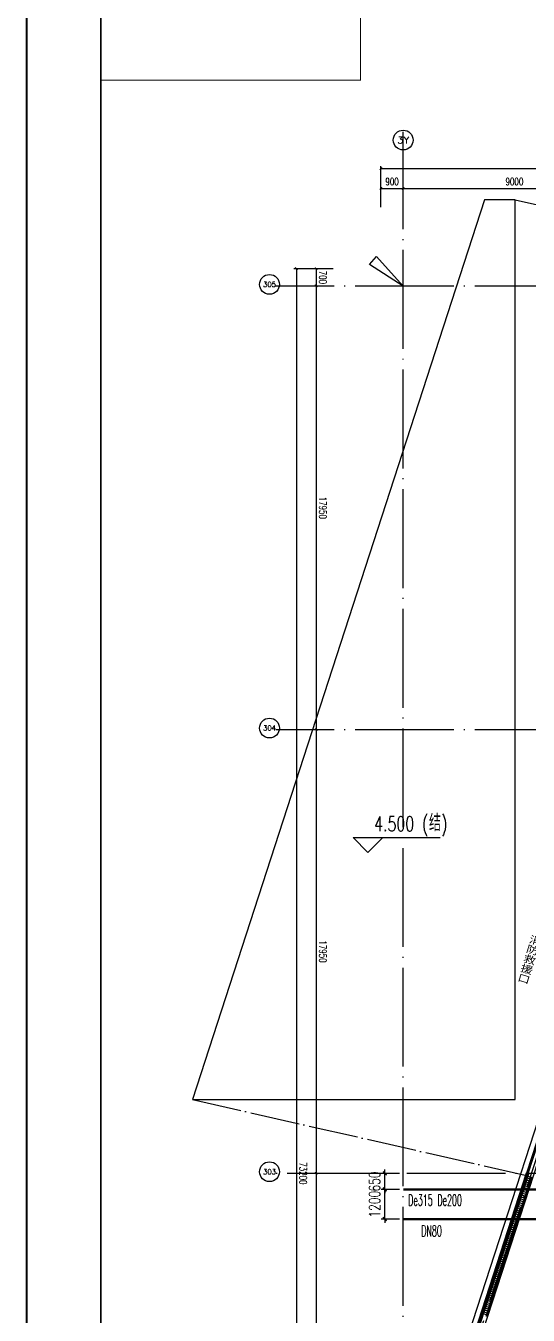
# Model space of a CAD drawing. Extents: x -452079 to 117456, y 3902 to 836955.
# Drawn here: x -328119 to -307797, y 579081 to 631248 of the extents above; entities that cross this region are included whole.
import ezdxf
from ezdxf.enums import TextEntityAlignment as Align

# ---------------------------------------------------------------- set-up
doc = ezdxf.new("R2010")
doc.units = 0
doc.header["$LTSCALE"] = 1000
doc.header["$MEASUREMENT"] = 0
doc.linetypes.add('DOTE', pattern=[2.42, 2, -0.2, 0.02, -0.2])
doc.linetypes.add('DOTE_30', pattern=[0.726, 0.6, -0.06, 0.006, -0.06])
for name, color, linetype in [('0-cxFrame', 155, 'Continuous'), ('99平面图例外参$0$A-HATCH-2', 251, 'Continuous'), ('A-AXIS-D', 1, 'Continuous'), ('A-AXIS-DOTE', 14, 'DOTE'), ('A-LIN-V', 9, 'Continuous'), ('A-SFCE', 30, 'Continuous'), ('A-TEXT', 61, 'Continuous'), ('PUB_TEXT', 7, 'Continuous'), ('qianming', 155, 'Continuous'), ('TEXT_雨水', 4, 'Continuous'), ('TWT_DIM', 3, 'Continuous'), ('WALL', 2, 'Continuous'), ('建-墙-幕', 4, 'Continuous'), ('建-标高', 3, 'Continuous')]:
    doc.layers.add(name, color=color, linetype=linetype)
doc.layers.add('0-cxText', color=131, linetype='Continuous', lineweight=25)
doc.layers.add('Gps-ZF雨水', color=4, linetype='DOTE_30', lineweight=60)
doc.styles.add('_TCH_AXIS', font='COMPLEX', dxfattribs={"bigfont": 'GBCBIG'})
doc.styles.add('_TCH_DIM', font='SIMPLEX', dxfattribs={"width": 0.75, "bigfont": '@1HZTXT'})
doc.styles.add('_TCH_DIM_T3', font='SIMPLEX', dxfattribs={"width": 0.705882, "bigfont": 'GBCBIG'})
doc.styles.add('_TWT_PIPEDN', font='SIMPLEX', dxfattribs={"width": 0.65, "height": 3.5, "bigfont": 'HZTXT'})
doc.styles.add('A-DIM_T3', font='SIMPLEX', dxfattribs={"width": 0.705882, "bigfont": 'GBCBIG'})
doc.styles.add('A-STANDARD', font='SIMPLEX', dxfattribs={"bigfont": 'GBCBIG'})
doc.styles.add('cx_biaoti', font='')
doc.styles.add('cx_tuming', font='')
doc.styles.add('cx_tuqian1', font='')
doc.styles.add('图框宋体', font='', dxfattribs={"width": 0.75})
doc.styles.add('黑体', font='', dxfattribs={"height": 12})
doc.styles.get('cx_biaoti').set_extended_font_data('SimSun')
doc.styles.get('cx_tuming').set_extended_font_data('SimHei')
doc.styles.get('cx_tuqian1').set_extended_font_data('SimSun')
doc.styles.get('图框宋体').set_extended_font_data('SimSun')
doc.styles.get('黑体').set_extended_font_data('SimHei')
doc.dimstyles.new('_TCH_ARCH&&100', dxfattribs={"dimtxt": 297.5, "dimasz": 100, "dimexe": 100, "dimexo": 100, "dimgap": 126.25, "dimtad": 1, "dimdec": 0, "dimzin": 0, "dimdsep": 46, "dimtxsty": '_TCH_DIM_T3', "dimblk": 'ARCHTICK', "dimcen": 0.09, "dimclrt": 7, "dimazin": 2, "dimtfac": 1, "dimtdec": 0, "dimtix": 1, "dimtmove": 2, "dimatfit": 3, "dimfxl": 0, "dimtolj": 1, "dimtzin": 0, "dimarcsym": 0})
doc.dimstyles.new('_TCH_ARCH&&150', dxfattribs={"dimtxt": 446.25, "dimasz": 150, "dimexe": 150, "dimexo": 150, "dimgap": 189.375, "dimtad": 1, "dimdec": 0, "dimzin": 0, "dimdsep": 46, "dimtxsty": '_TCH_DIM_T3', "dimblk": 'ARCHTICK', "dimcen": 0.09, "dimclrt": 7, "dimazin": 2, "dimtfac": 1, "dimtdec": 0, "dimtix": 1, "dimtmove": 2, "dimatfit": 3, "dimfxl": 0, "dimtolj": 1, "dimtzin": 0, "dimarcsym": 0})
doc.dimstyles.new('A-DIM&&100', dxfattribs={"dimtxt": 297.5, "dimasz": 100, "dimexe": 100, "dimexo": 100, "dimgap": 126.25, "dimtad": 1, "dimdec": 0, "dimzin": 0, "dimdsep": 46, "dimtxsty": 'A-DIM_T3', "dimblk": 'ARCHTICK', "dimcen": 0.09, "dimclrt": 7, "dimazin": 2, "dimtfac": 1, "dimtdec": 0, "dimtix": 1, "dimtmove": 2, "dimatfit": 3, "dimfxl": 0, "dimtolj": 1, "dimtzin": 0, "dimarcsym": 0})

# ---------------------------------------------------------------- blocks, each defined once
blk = doc.blocks.new('_ArchTick')
at = {"color": 0, "linetype": 'ByBlock', "const_width": 0.4}
blk.add_lwpolyline([(-0.5, -0.5), (0.5, 0.5)], dxfattribs=at)
blk = doc.blocks.new('*D337')
at = {"layer": 'A-AXIS-D', "color": 0, "lineweight": -2, "transparency": 16777216}
for p, q in [((5683, 81396), (4897, 81396)), ((4997, 81396), (4997, 80696)), ((5683, 80696), (4897, 80696))]:
    blk.add_line(p, q, dxfattribs=at)
at = {"layer": 'A-AXIS-D', "color": 0, "lineweight": -2, "transparency": 16777216, "xscale": 100, "yscale": 100, "zscale": 100}
for p, rotation in [((4997, 81396), 90), ((4997, 80696), 270)]:
    blk.add_blockref('_ArchTick', p, dxfattribs=dict(at, rotation=rotation))
at = {"layer": 'A-AXIS-D', "color": 7, "transparency": 16777216, "insert": (5272, 81046), "char_height": 297.5, "attachment_point": 5, "rotation": 270, "style": 'A-DIM_T3'}
blk.add_mtext('\\A1;700', dxfattribs=at)
blk = doc.blocks.new('*D338')
at = {"layer": 'A-AXIS-D', "color": 0, "lineweight": -2, "transparency": 16777216}
for p, q in [((5683, 80696), (4897, 80696)), ((4997, 80696), (4997, 62746)), ((5683, 62746), (4897, 62746))]:
    blk.add_line(p, q, dxfattribs=at)
at = {"layer": 'A-AXIS-D', "color": 0, "lineweight": -2, "transparency": 16777216, "xscale": 100, "yscale": 100, "zscale": 100}
for p, rotation in [((4997, 80696), 90), ((4997, 62746), 270)]:
    blk.add_blockref('_ArchTick', p, dxfattribs=dict(at, rotation=rotation))
at = {"layer": 'A-AXIS-D', "color": 7, "transparency": 16777216, "insert": (5272, 71721), "char_height": 297.5, "attachment_point": 5, "rotation": 270, "style": 'A-DIM_T3'}
blk.add_mtext('\\A1;17950', dxfattribs=at)
blk = doc.blocks.new('*D339')
at = {"layer": 'A-AXIS-D', "color": 0, "lineweight": -2, "transparency": 16777216}
for p, q in [((5683, 62746), (4897, 62746)), ((4997, 62746), (4997, 44796)), ((5683, 44796), (4897, 44796))]:
    blk.add_line(p, q, dxfattribs=at)
at = {"layer": 'A-AXIS-D', "color": 0, "lineweight": -2, "transparency": 16777216, "xscale": 100, "yscale": 100, "zscale": 100}
for p, rotation in [((4997, 62746), 90), ((4997, 44796), 270)]:
    blk.add_blockref('_ArchTick', p, dxfattribs=dict(at, rotation=rotation))
at = {"layer": 'A-AXIS-D', "color": 7, "transparency": 16777216, "insert": (5272, 53771), "char_height": 297.5, "attachment_point": 5, "rotation": 270, "style": 'A-DIM_T3'}
blk.add_mtext('\\A1;17950', dxfattribs=at)
blk = doc.blocks.new('*D340')
at = {"layer": 'A-AXIS-D', "color": 0, "lineweight": -2, "transparency": 16777216}
for p, q in [((5683, 44796), (4897, 44796)), ((4997, 44796), (4997, 26846)), ((5683, 26846), (4897, 26846))]:
    blk.add_line(p, q, dxfattribs=at)
at = {"layer": 'A-AXIS-D', "color": 0, "lineweight": -2, "transparency": 16777216, "xscale": 100, "yscale": 100, "zscale": 100}
for p, rotation in [((4997, 44796), 90), ((4997, 26846), 270)]:
    blk.add_blockref('_ArchTick', p, dxfattribs=dict(at, rotation=rotation))
at = {"layer": 'A-AXIS-D', "color": 7, "transparency": 16777216, "insert": (5272, 35821), "char_height": 297.5, "attachment_point": 5, "rotation": 270, "style": 'A-DIM_T3'}
blk.add_mtext('\\A1;17950', dxfattribs=at)
blk = doc.blocks.new('*D370')
at = {"layer": 'A-AXIS-D', "color": 0, "lineweight": -2, "transparency": 16777216}
for p, q in [((5583, 81396), (4097, 81396)), ((4197, 81396), (4197, 8196)), ((5583, 8196), (4097, 8196))]:
    blk.add_line(p, q, dxfattribs=at)
at = {"layer": 'A-AXIS-D', "color": 0, "lineweight": -2, "transparency": 16777216, "xscale": 100, "yscale": 100, "zscale": 100}
for p, rotation in [((4197, 81396), 90), ((4197, 8196), 270)]:
    blk.add_blockref('_ArchTick', p, dxfattribs=dict(at, rotation=rotation))
at = {"layer": 'A-AXIS-D', "color": 7, "transparency": 16777216, "insert": (4472, 44796), "char_height": 297.5, "attachment_point": 5, "rotation": 270, "style": 'A-DIM_T3'}
blk.add_mtext('\\A1;73200', dxfattribs=at)
blk = doc.blocks.new('*D371')
at = {"layer": 'A-AXIS-D', "color": 0, "lineweight": -2, "transparency": 16777216}
for p, q in [((7618, 83886), (7618, 84744)), ((7618, 84644), (8518, 84644)), ((8518, 83886), (8518, 84744))]:
    blk.add_line(p, q, dxfattribs=at)
at = {"layer": 'A-AXIS-D', "color": 0, "lineweight": -2, "transparency": 16777216, "xscale": 100, "yscale": 100, "zscale": 100, "rotation": 180}
blk.add_blockref('_ArchTick', (7618, 84644), dxfattribs=at)
at = {"layer": 'A-AXIS-D', "color": 0, "lineweight": -2, "transparency": 16777216, "xscale": 100, "yscale": 100, "zscale": 100}
blk.add_blockref('_ArchTick', (8518, 84644), dxfattribs=at)
at = {"layer": 'A-AXIS-D', "color": 7, "transparency": 16777216, "insert": (8068, 84919), "char_height": 297.5, "attachment_point": 5, "style": '_TCH_DIM_T3'}
blk.add_mtext('\\A1;900', dxfattribs=at)
blk = doc.blocks.new('*D372')
at = {"layer": 'A-AXIS-D', "color": 0, "lineweight": -2, "transparency": 16777216}
for p, q in [((8518, 83886), (8518, 84744)), ((8518, 84644), (17518, 84644)), ((17518, 83886), (17518, 84744))]:
    blk.add_line(p, q, dxfattribs=at)
at = {"layer": 'A-AXIS-D', "color": 0, "lineweight": -2, "transparency": 16777216, "xscale": 100, "yscale": 100, "zscale": 100, "rotation": 180}
blk.add_blockref('_ArchTick', (8518, 84644), dxfattribs=at)
at = {"layer": 'A-AXIS-D', "color": 0, "lineweight": -2, "transparency": 16777216, "xscale": 100, "yscale": 100, "zscale": 100}
blk.add_blockref('_ArchTick', (17518, 84644), dxfattribs=at)
at = {"layer": 'A-AXIS-D', "color": 7, "transparency": 16777216, "insert": (13018, 84919), "char_height": 297.5, "attachment_point": 5, "style": '_TCH_DIM_T3'}
blk.add_mtext('\\A1;9000', dxfattribs=at)
blk = doc.blocks.new('*D394')
at = {"layer": 'A-AXIS-D', "color": 0, "lineweight": -2, "transparency": 16777216}
for p, q in [((7618, 83986), (7618, 85544)), ((7618, 85444), (193318, 85444)), ((193318, 83986), (193318, 85544))]:
    blk.add_line(p, q, dxfattribs=at)
at = {"layer": 'A-AXIS-D', "color": 0, "lineweight": -2, "transparency": 16777216, "xscale": 100, "yscale": 100, "zscale": 100, "rotation": 180}
blk.add_blockref('_ArchTick', (7618, 85444), dxfattribs=at)
at = {"layer": 'A-AXIS-D', "color": 0, "lineweight": -2, "transparency": 16777216, "xscale": 100, "yscale": 100, "zscale": 100}
blk.add_blockref('_ArchTick', (193318, 85444), dxfattribs=at)
at = {"layer": 'A-AXIS-D', "color": 7, "transparency": 16777216, "insert": (100468, 85719), "char_height": 297.5, "attachment_point": 5, "style": '_TCH_DIM_T3'}
blk.add_mtext('\\A1;185700', dxfattribs=at)
blk = doc.blocks.new('99平面图例外参$0$$LinePat$填挖边坡')
at = {"color": 8}
for p, q in [((0, 0), (0, -1500)), ((300, 0), (300, -600))]:
    blk.add_line(p, q, dxfattribs=at)
blk = doc.blocks.new('zjcx_lan_xinxi(Dragon)')
for p, q in [((7000, -3200), (0, -3200)), ((7000, -6700), (0, -6700)), ((7000, -10200), (0, -10200)), ((7000, -13700), (0, -13700)), ((7000, -17200), (0, -17200))]:
    blk.add_line(p, q)
at = {"const_width": 25}
blk.add_lwpolyline([(0, -20700), (7000, -20700), (7000, 0), (0, 0)], close=True, dxfattribs=at)
for points in [[(2500, -3200), (2500, 0)], [(4500, -3200), (4500, 0)], [(0, -800), (7000, -800)], [(0, -1600), (7000, -1600)], [(0, -2400), (7000, -2400)]]:
    blk.add_lwpolyline(points)
for points in [[(7000, -3200), (7000, 0)], [(0, -3200), (7000, -3200)], [(0, -20700), (7000, -20700), (7000, -3200)], [(0, -20700), (7000, -20700)]]:
    blk.add_lwpolyline(points, dxfattribs=at)
at = {"style": '图框宋体'}
for s, p in [('实   名', (3500, -400)), ('签   名', (5750, -400)), ('项目负责人', (1204, -1200)), ('专业负责人', (1250, -2000)), ('设  计  人', (1250, -2800))]:
    blk.add_text(s, height=300, dxfattribs=at).set_placement(p, align=Align.MIDDLE)
for s, p in [('注册（执业）章', (318, -3771)), ('预留章', (318, -7271)), ('出图章(未盖出图专用章本图无效)', (318, -10771)), ('审图章', (318, -14271)), ('竣工章', (318, -17771))]:
    blk.add_text(s, height=300, dxfattribs=at).set_placement(p)
blk = doc.blocks.new('T-信息(Dragon)')
at = {"layer": '0-cxFrame'}
blk.add_blockref('zjcx_lan_xinxi(Dragon)', (0, 0), dxfattribs=at)
at = {"layer": 'qianming', "color": 3, "style": 'cx_biaoti'}
for s, p in [('宋月飞', (3497, -1185)), ('蒋松松', (3497, -1985)), ('蒋松松', (3497, -2785))]:
    blk.add_text(s, height=350, dxfattribs=at).set_placement(p, align=Align.MIDDLE_CENTER)
blk = doc.blocks.new('TK22.A0+1 L(Dragon)')
at = {"layer": '0-cxFrame', "color": 7, "const_width": 0.5}
blk.add_lwpolyline([(0, 0), (-1485, 0), (-1485, 841), (0, 841)], close=True, dxfattribs=at)
at = {"layer": '0-cxFrame', "const_width": 0.5}
blk.add_lwpolyline([(-80, 10), (-1465, 10), (-1465, 831), (-80, 831)], close=True, dxfattribs=at)
at = {"layer": '0-cxFrame', "xscale": 0.01, "yscale": 0.01, "zscale": 0.01}
blk.add_blockref('T-信息(Dragon)', (-1465, 831), dxfattribs=at)
at = {"style": '黑体', "flags": 4}
blk.add_attdef('图幅', text='', height=3.3, dxfattribs=at).set_placement((-40, 3), align=Align.RIGHT)
at = {"layer": '0-cxText', "flags": 4}
for tag, height, style, p in [('建设单位', 3.5, 'cx_tuming', (-45, 240)), ('项目名称', 3.5, 'cx_tuming', (-45, 210)), ('子项名称', 3.5, 'cx_tuming', (-45, 180)), ('工程编号', 3.3, 'cx_tuqian1', (-35, 165)), ('图名1', 3.5, 'cx_tuming', (-45, 87)), ('图名2', 3.5, 'cx_tuming', (-45, 79)), ('图名3', 3.5, 'cx_tuming', (-45, 71)), ('出图日期', 3.3, 'cx_tuqian1', (-39, 60)), ('专业', 3.3, 'cx_tuqian1', (-55, 52)), ('图号', 3.3, 'cx_tuqian1', (-55, 44)), ('版次', 3.3, 'cx_tuqian1', (-20, 44))]:
    blk.add_attdef(tag, text='', height=height, dxfattribs=dict(at, style=style)).set_placement(p, align=Align.MIDDLE)
blk = doc.blocks.new('*D440')
at = {"layer": 'TWT_DIM', "color": 0, "lineweight": -2, "transparency": 16777216}
for p, q in [((-313599, 584170), (-313599, 584320)), ((-313004, 584170), (-313749, 584170)), ((-313599, 582970), (-313599, 584170)), ((-313004, 582970), (-313749, 582970)), ((-313599, 582970), (-313599, 582820))]:
    blk.add_line(p, q, dxfattribs=at)
at = {"layer": 'TWT_DIM', "color": 0, "lineweight": -2, "transparency": 16777216, "xscale": 150, "yscale": 150, "zscale": 150}
for p, rotation in [((-313599, 584170), 270), ((-313599, 582970), 90)]:
    blk.add_blockref('_ArchTick', p, dxfattribs=dict(at, rotation=rotation))
at = {"layer": 'TWT_DIM', "color": 7, "transparency": 16777216, "insert": (-314012, 583570), "char_height": 446.2, "attachment_point": 5, "rotation": 90, "style": '_TCH_DIM_T3'}
blk.add_mtext('\\A1;1200', dxfattribs=at)
blk = doc.blocks.new('*D441')
at = {"layer": 'TWT_DIM', "color": 0, "lineweight": -2, "transparency": 16777216}
for p, q in [((-313004, 584820), (-313749, 584820)), ((-313599, 584820), (-313599, 584970)), ((-313599, 584170), (-313599, 584820)), ((-313004, 584170), (-313749, 584170)), ((-313599, 584170), (-313599, 584020))]:
    blk.add_line(p, q, dxfattribs=at)
at = {"layer": 'TWT_DIM', "color": 0, "lineweight": -2, "transparency": 16777216, "xscale": 150, "yscale": 150, "zscale": 150}
for p, rotation in [((-313599, 584820), 270), ((-313599, 584170), 90)]:
    blk.add_blockref('_ArchTick', p, dxfattribs=dict(at, rotation=rotation))
at = {"layer": 'TWT_DIM', "color": 7, "transparency": 16777216, "insert": (-314012, 584495), "char_height": 446.2, "attachment_point": 5, "rotation": 90, "style": '_TCH_DIM_T3'}
blk.add_mtext('\\A1;650', dxfattribs=at)
blk = doc.blocks.new('A$C515E426B')
at = {"layer": 'A-AXIS-D'}
for centre in [(8518.2, 86600), (3111.5, 80760.3), (3111.5, 62810.3), (3111.5, 44860.3)]:
    blk.add_circle(centre, 400, dxfattribs=at)
at = {"layer": 'A-AXIS-DOTE', "color": 8, "ltscale": 2}
for p, q in [((8518.2, 716), (8518.2, 86931)), ((199332.4, 80696), (3362.4, 80696)), ((199332.4, 62746), (3362.4, 62746)), ((201422.4, 44796), (3362.4, 44796))]:
    blk.add_line(p, q, dxfattribs=at)
at = {"layer": 'A-AXIS-DOTE', "color": 8}
for p, q in [((13043.3, 84186.1), (26618.2, 81096)), ((0, 47786.1), (13574.9, 44696))]:
    blk.add_line(p, q, dxfattribs=at)
at = {"layer": 'A-AXIS-DOTE', "color": 8, "ltscale": 2}
blk.add_lwpolyline([(6067.3, 21233.2), (27711.2, 87940.5)], dxfattribs=at)
at = {"layer": 'A-LIN-V'}
blk.add_line((8118.2, 27230.2), (21918.6, 69763.3), dxfattribs=at)
blk.add_lwpolyline([(7618.2, 24846), (7618.2, 27359.3), (21441.6, 69918.1), (21713.6, 69829.8)], dxfattribs=at)
at = {"layer": 'A-SFCE'}
blk.add_lwpolyline([(13043.3, 47786.1), (13043.3, 84186.1), (11810.4, 84186.1), (0, 47786.1)], close=True, dxfattribs=at)
at = {"layer": '建-墙-幕'}
for p, q in [((21633.2, 69855.9), (13505.7, 44806.7)), ((13537.4, 44796.4), (21664.9, 69845.6)), ((13569.1, 44786.1), (21696.6, 69835.3)), ((7818.2, 27277.7), (13507.2, 44811.5)), ((7851.5, 27272.4), (13538.9, 44801.2)), ((7884.8, 27267.1), (13570.6, 44790.9)), ((7918.2, 27261.9), (13602.4, 44780.6))]:
    blk.add_line(p, q, dxfattribs=at)
at = {"layer": '建-标高'}
for p, q in [((7089.5, 57778.4), (6489.5, 58378.4)), ((6489.5, 58378.4), (10009.5, 58378.4)), ((7089.5, 57778.4), (7689.5, 58378.4))]:
    blk.add_line(p, q, dxfattribs=at)
at = {"layer": '99平面图例外参$0$A-HATCH-2', "color": 203, "xscale": 0.1335601097542633, "yscale": 0.1333333333333333, "zscale": 0.1333333333333333, "rotation": 252.0237134181383}
for p in [(13658.1, 44304.4), (13682.8, 44380.7), (13707.6, 44456.9), (13732.3, 44533.1), (13757, 44609.3), (13485, 43770.9), (13509.7, 43847.1), (13534.5, 43923.3), (13559.2, 43999.5), (13583.9, 44075.8), (13608.7, 44152), (13633.4, 44228.2), (13311.9, 43237.3), (13336.6, 43313.5), (13361.3, 43389.7), (13386.1, 43466), (13410.8, 43542.2), (13435.5, 43618.4), (13460.3, 43694.6), (13163.5, 42780), (13188.2, 42856.2), (13212.9, 42932.4), (13237.7, 43008.6), (13262.4, 43084.8), (13287.1, 43161.1), (12990.4, 42246.4), (13015.1, 42322.6), (13039.8, 42398.8), (13064.6, 42475.1), (13089.3, 42551.3), (13114, 42627.5), (13138.7, 42703.7), (12817.2, 41712.8), (12842, 41789), (12866.7, 41865.3), (12891.4, 41941.5), (12916.2, 42017.7), (12940.9, 42093.9), (12965.6, 42170.2), (12644.1, 41179.2), (12668.8, 41255.5), (12693.6, 41331.7), (12718.3, 41407.9), (12743, 41484.1), (12767.8, 41560.4), (12792.5, 41636.6), (12471, 40645.7), (12495.7, 40721.9), (12520.5, 40798.1), (12545.2, 40874.3), (12569.9, 40950.6), (12594.6, 41026.8), (12619.4, 41103), (12297.9, 40112.1), (12322.6, 40188.3), (12347.3, 40264.6), (12372.1, 40340.8), (12396.8, 40417), (12421.5, 40493.2), (12446.3, 40569.5), (12149.5, 39654.8), (12174.2, 39731), (12198.9, 39807.2), (12223.7, 39883.4), (12248.4, 39959.7), (12273.1, 40035.9), (11976.3, 39121.2), (12001.1, 39197.4), (12025.8, 39273.6), (12050.5, 39349.9), (12075.3, 39426.1), (12100, 39502.3), (12124.7, 39578.5), (11951.6, 39045)]:
    blk.add_blockref('99平面图例外参$0$$LinePat$填挖边坡', p, dxfattribs=at)
at = {"layer": 'A-TEXT', "color": 8, "style": '_TCH_DIM'}
blk.add_text('消防救援口', height=384.1, rotation=253.24104, dxfattribs=at).set_placement((13711, 54477.4, 0))
at = {"layer": 'PUB_TEXT', "style": '_TCH_AXIS'}
for s, height, p, p2 in [('3Y', 270.86, (8273.1, 86464.6), (8763.2, 86464.6)), ('305', 206.28, (2851.1, 80657.2), (3371.8, 80657.2)), ('304', 199.75, (2849.9, 62710.5), (3373, 62710.5)), ('303', 206.28, (2851.1, 44757.2), (3371.8, 44757.2))]:
    blk.add_text(s, height=height, dxfattribs=at).set_placement(p, p2, align=Align.FIT)
at = {"layer": 'PUB_TEXT', "style": 'A-STANDARD', "width": 0.705882}
for s, p in [('4.500', (7342.2, 58638.4)), ('(', (9282.2, 58638.4)), (')', (10053.7, 58638.4))]:
    blk.add_text(s, height=595, dxfattribs=at).set_placement(p)
at = {"layer": 'PUB_TEXT', "style": 'A-STANDARD'}
blk.add_text('结', height=675.2, dxfattribs=at).set_placement((9562.2, 58638.4))
at = {"layer": 'A-AXIS-D'}
for base, p1, p2, picture, middle in [((193318.2, 85443.8), (7618.2, 83885.8), (193318.2, 83885.8), '*D394', (100468.2, 85718.8)), ((8518.2, 84643.8), (7618.2, 83785.8), (8518.2, 83785.8), '*D371', (8068.2, 84918.8)), ((17518.2, 84643.8), (8518.2, 83785.8), (17518.2, 83785.8), '*D372', (13018.2, 84918.8))]:
    dim = blk.add_linear_dim(base=base, p1=p1, p2=p2, angle=0, dimstyle='_TCH_ARCH&&100', override={"dimgap": 0}, dxfattribs=at)
    dim.commit()
    dim.dimension.update_dxf_attribs({"geometry": picture, "text_midpoint": middle, "dimtype": 161})
for base, p1, p2, picture, middle in [((4196.5, 8196), (5682.9, 81396), (5682.9, 8196), '*D370', (4471.5, 44796)), ((4996.5, 80696), (5782.9, 81396), (5782.9, 80696), '*D337', (5271.5, 81046)), ((4996.5, 62746), (5782.9, 80696), (5782.9, 62746), '*D338', (5271.5, 71721)), ((4996.5, 44796), (5782.9, 62746), (5782.9, 44796), '*D339', (5271.5, 53771)), ((4996.5, 26846), (5782.9, 44796), (5782.9, 26846), '*D340', (5271.5, 35821))]:
    dim = blk.add_linear_dim(base=base, p1=p1, p2=p2, angle=270, dimstyle='A-DIM&&100', override={"dimgap": 0}, dxfattribs=at)
    dim.commit()
    dim.dimension.update_dxf_attribs({"geometry": picture, "text_midpoint": middle, "dimtype": 161, "text_rotation": 270})

msp = doc.modelspace()

# ---------------------------------------------------------------- linework, layer by layer
at = {"layer": 'Gps-ZF雨水', "const_width": 90}
for points in [[(-307354.18, 584170), (-312854.18, 584170)], [(-301293.54, 582970), (-312854.18, 582970)]]:
    msp.add_lwpolyline(points, dxfattribs=at)
at = {"layer": 'WALL'}
msp.add_lwpolyline([(-312854.18, 620720), (-314220, 621590), (-313930, 621910), (-312854.18, 620720)], dxfattribs=at)

# ---------------------------------------------------------------- block references
at = {"layer": '0-cxFrame', "xscale": 150, "yscale": 150, "zscale": 150}
msp.add_blockref('TK22.A0+1 L(Dragon)', (-105331.06, 535452.12), dxfattribs=at)
at = {"layer": 'WALL'}
msp.add_blockref('A$C515E426B', (-321372.36, 540023.96), dxfattribs=at)

# ---------------------------------------------------------------- texts
at = {"layer": 'TEXT_雨水', "style": '_TWT_PIPEDN', "width": 0.52}
for s, p in [('De315', (-312652.83, 583510.49)), ('De200', (-311471.53, 583510.49)), ('DN80', (-312123.43, 582265.55))]:
    msp.add_text(s, height=450, dxfattribs=at).set_placement(p)

# ---------------------------------------------------------------- dimensions: what is measured, and where the dimension line sits
at = {"layer": 'TWT_DIM'}
for p1, p2, picture, middle in [((-312854.18, 584170), (-312854.18, 584820), '*D441', (-314011.7, 584495)), ((-312854.18, 582970), (-312854.18, 584170), '*D440', (-314011.7, 583570))]:
    dim = msp.add_aligned_dim(p1=p1, p2=p2, distance=745.02, dimstyle='_TCH_ARCH&&150', dxfattribs=at)
    dim.commit()
    dim.dimension.update_dxf_attribs({"geometry": picture, "text_midpoint": middle})

doc.saveas('drawing.dxf')
